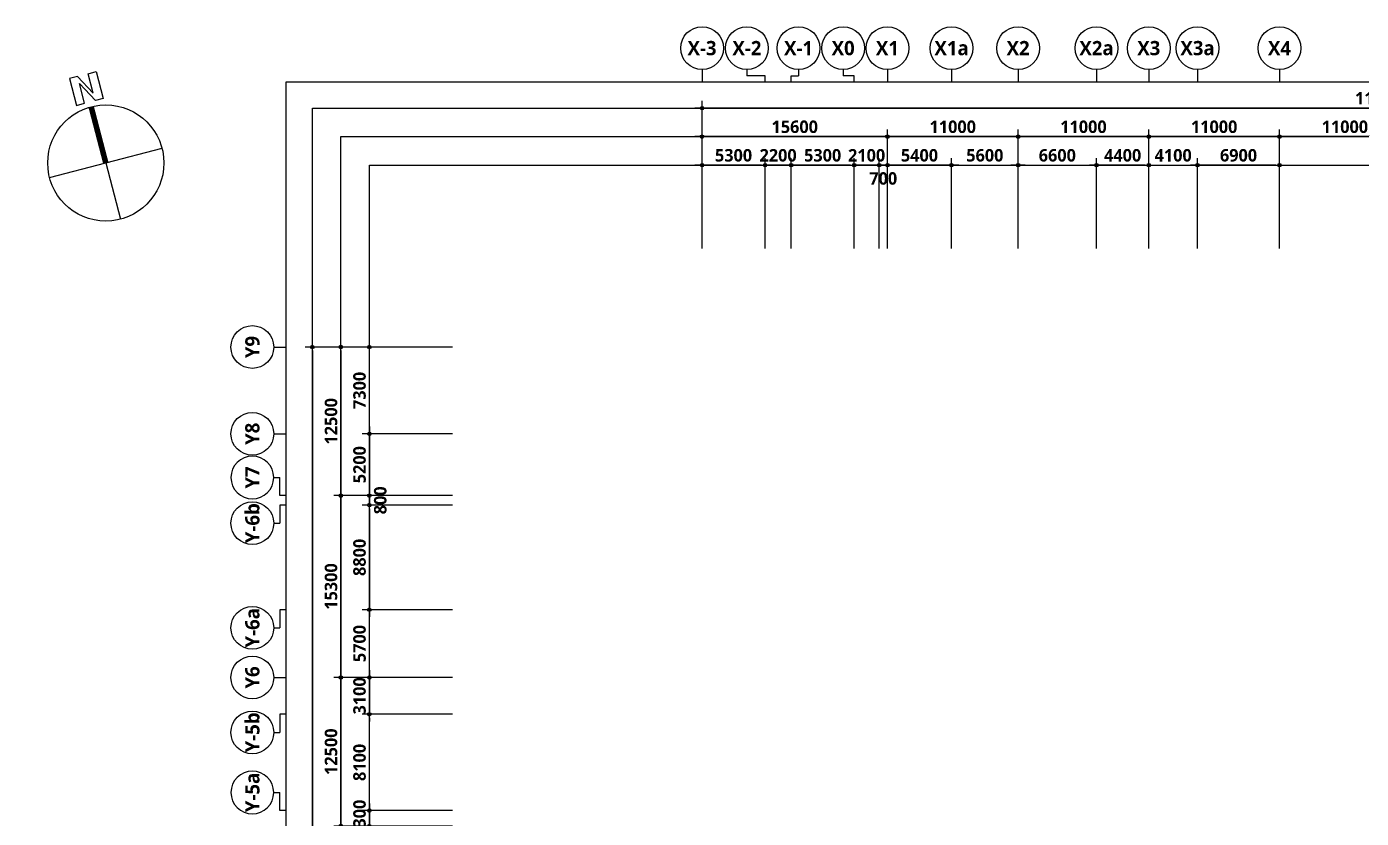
# Model space of a CAD drawing. Header units: millimetres. Extents: x -5354 to 981672, y -957001 to -780013.
# Drawn here: x -5354 to 106971, y -861576 to -794976 of the extents above; entities that cross this region are included whole.
import ezdxf
from ezdxf.enums import TextEntityAlignment as Align

# ---------------------------------------------------------------- set-up
doc = ezdxf.new("R2010")
doc.units = ezdxf.units.MM
doc.header["$LTSCALE"] = 300
doc.header["$MEASUREMENT"] = 0
doc.header["$PDSIZE"] = -10
doc.layers.get('0').update_dxf_attribs({"linetype": 'CONTINUOUS'})
doc.layers.get('Defpoints').update_dxf_attribs({"color": 153, "linetype": 'CONTINUOUS'})
for name, color, linetype in [('A-ANNO-SYMB', 7, 'CONTINUOUS'), ('A-ANNO-TEXT1', 7, 'CONTINUOUS'), ('A-ST-AXIS-BUB', 7, 'CONTINUOUS'), ('A-ST-AXIS-DIM', 7, 'CONTINUOUS'), ('X-SEC-종$0$A-ST-AXIS-BUB', 7, 'CONTINUOUS')]:
    doc.layers.add(name, color=color, linetype=linetype)
doc.layers.add('Defpoint', color=161, linetype='CONTINUOUS', plot=False)
doc.styles.add('SH_대대리576', font='')
doc.styles.get('SH_대대리576').set_extended_font_data('NanumGothic', bold=True)
doc.dimstyles.new('SHP 600', dxfattribs={"dimscale": 300, "dimtxt": 3.5, "dimasz": 1, "dimexe": 2, "dimexo": 2, "dimgap": 1, "dimtad": 1, "dimdec": 0, "dimzin": 0, "dimdsep": 46, "dimtxsty": 'SH_대대리576', "dimblk": 'DIMDOT', "dimcen": 0.09, "dimclrt": 3, "dimadec": 0, "dimazin": 1, "dimtfac": 1, "dimtdec": 0, "dimtix": 1, "dimtmove": 2, "dimatfit": 0, "dimldrblk": 'DIMDOT', "dimfxl": 1, "dimtolj": 1, "dimtzin": 0, "dimarcsym": 0})

# ---------------------------------------------------------------- blocks, each defined once
blk = doc.blocks.new('G$CBA52A250')
at = {"layer": 'A-ST-AXIS-BUB'}
for p, q in [((1177, 0), (1177, 525)), ((1177, 525), (1800, 525)), ((1800, 1050), (1800, 525))]:
    blk.add_line(p, q, dxfattribs=at)
blk.add_circle((1800, 2850), 1800, dxfattribs=at)
blk = doc.blocks.new('DIMDOT')
at = {"color": 0}
blk.add_line((-2, 0), (2, 0), dxfattribs=at)
for radius in [0.5, 0.25]:
    blk.add_circle((0, 0), radius, dxfattribs=at)
blk = doc.blocks.new('*D278')
at = {"layer": 'A-ST-AXIS-DIM', "color": 0, "lineweight": -2, "transparency": 16777216}
for p, q in [((30487, -821926), (18087, -821926)), ((18687, -822226), (18687, -906426)), ((30487, -906726), (18087, -906726))]:
    blk.add_line(p, q, dxfattribs=at)
at = {"layer": 'Defpoints', "color": 0, "transparency": 16777216}
for p in [(31087, -821926), (18687, -906726), (31087, -906726)]:
    blk.add_point(p, dxfattribs=at)
at = {"layer": 'A-ST-AXIS-DIM', "color": 0, "lineweight": -2, "transparency": 16777216, "xscale": 300, "yscale": 300, "zscale": 300}
for p, rotation in [((18687, -821926), 90), ((18687, -906726), 270)]:
    blk.add_blockref('DIMDOT', p, dxfattribs=dict(at, rotation=rotation))
at = {"layer": 'A-ST-AXIS-DIM', "color": 3, "transparency": 16777216, "insert": (17862, -864326), "char_height": 1050, "attachment_point": 5, "rotation": 90, "style": 'SH_대대리576'}
blk.add_mtext('\\A1;84800', dxfattribs=at)
blk = doc.blocks.new('*D273')
at = {"layer": 'A-ST-AXIS-DIM', "color": 0, "lineweight": -2, "transparency": 16777216}
for p, q in [((30487, -849726), (20487, -849726)), ((21087, -850026), (21087, -861926)), ((30487, -862226), (20487, -862226))]:
    blk.add_line(p, q, dxfattribs=at)
at = {"layer": 'Defpoints', "color": 0, "transparency": 16777216}
for p in [(31087, -849726), (21087, -862226), (31087, -862226)]:
    blk.add_point(p, dxfattribs=at)
at = {"layer": 'A-ST-AXIS-DIM', "color": 0, "lineweight": -2, "transparency": 16777216, "xscale": 300, "yscale": 300, "zscale": 300}
for p, rotation in [((21087, -849726), 90), ((21087, -862226), 270)]:
    blk.add_blockref('DIMDOT', p, dxfattribs=dict(at, rotation=rotation))
at = {"layer": 'A-ST-AXIS-DIM', "color": 3, "transparency": 16777216, "insert": (20262, -855976), "char_height": 1050, "attachment_point": 5, "rotation": 90, "style": 'SH_대대리576'}
blk.add_mtext('\\A1;12500', dxfattribs=at)
blk = doc.blocks.new('*D386')
at = {"layer": 'A-ST-AXIS-DIM', "color": 0, "lineweight": -2, "transparency": 16777216}
for p, q in [((30487, -834426), (20487, -834426)), ((21087, -834726), (21087, -849426)), ((30487, -849726), (20487, -849726))]:
    blk.add_line(p, q, dxfattribs=at)
at = {"layer": 'Defpoints', "color": 0, "transparency": 16777216}
for p in [(31087, -834426), (21087, -849726), (31087, -849726)]:
    blk.add_point(p, dxfattribs=at)
at = {"layer": 'A-ST-AXIS-DIM', "color": 0, "lineweight": -2, "transparency": 16777216, "xscale": 300, "yscale": 300, "zscale": 300}
for p, rotation in [((21087, -834426), 90), ((21087, -849726), 270)]:
    blk.add_blockref('DIMDOT', p, dxfattribs=dict(at, rotation=rotation))
at = {"layer": 'A-ST-AXIS-DIM', "color": 3, "transparency": 16777216, "insert": (20262, -842076), "char_height": 1050, "attachment_point": 5, "rotation": 90, "style": 'SH_대대리576'}
blk.add_mtext('\\A1;15300', dxfattribs=at)
blk = doc.blocks.new('*D385')
at = {"layer": 'A-ST-AXIS-DIM', "color": 0, "lineweight": -2, "transparency": 16777216}
for p, q in [((30487, -821926), (20487, -821926)), ((21087, -822226), (21087, -834126)), ((30487, -834426), (20487, -834426))]:
    blk.add_line(p, q, dxfattribs=at)
at = {"layer": 'Defpoints', "color": 0, "transparency": 16777216}
for p in [(31087, -821926), (21087, -834426), (31087, -834426)]:
    blk.add_point(p, dxfattribs=at)
at = {"layer": 'A-ST-AXIS-DIM', "color": 0, "lineweight": -2, "transparency": 16777216, "xscale": 300, "yscale": 300, "zscale": 300}
for p, rotation in [((21087, -821926), 90), ((21087, -834426), 270)]:
    blk.add_blockref('DIMDOT', p, dxfattribs=dict(at, rotation=rotation))
at = {"layer": 'A-ST-AXIS-DIM', "color": 3, "transparency": 16777216, "insert": (20262, -828176), "char_height": 1050, "attachment_point": 5, "rotation": 90, "style": 'SH_대대리576'}
blk.add_mtext('\\A1;12500', dxfattribs=at)
blk = doc.blocks.new('*D384')
at = {"layer": 'A-ST-AXIS-DIM', "color": 0, "lineweight": -2, "transparency": 16777216}
for p, q in [((51487, -813626), (51487, -801226)), ((165787, -801826), (51787, -801826)), ((166087, -813626), (166087, -801226))]:
    blk.add_line(p, q, dxfattribs=at)
at = {"layer": 'Defpoints', "color": 0, "transparency": 16777216}
for p in [(51487, -801826), (51487, -814226), (166087, -814226)]:
    blk.add_point(p, dxfattribs=at)
at = {"layer": 'A-ST-AXIS-DIM', "color": 0, "lineweight": -2, "transparency": 16777216, "xscale": 300, "yscale": 300, "zscale": 300, "rotation": 180}
blk.add_blockref('DIMDOT', (51487, -801826), dxfattribs=at)
at = {"layer": 'A-ST-AXIS-DIM', "color": 0, "lineweight": -2, "transparency": 16777216, "xscale": 300, "yscale": 300, "zscale": 300}
blk.add_blockref('DIMDOT', (166087, -801826), dxfattribs=at)
at = {"layer": 'A-ST-AXIS-DIM', "color": 3, "transparency": 16777216, "insert": (108787, -801001), "char_height": 1050, "attachment_point": 5, "style": 'SH_대대리576'}
blk.add_mtext('\\A1;114600', dxfattribs=at)
blk = doc.blocks.new('*D383')
at = {"layer": 'A-ST-AXIS-DIM', "color": 0, "lineweight": -2, "transparency": 16777216}
for p, q in [((67087, -813626), (67087, -803626)), ((77787, -804226), (67387, -804226)), ((78087, -813626), (78087, -803626))]:
    blk.add_line(p, q, dxfattribs=at)
at = {"layer": 'Defpoints', "color": 0, "transparency": 16777216}
for p in [(67087, -804226), (67087, -814226), (78087, -814226)]:
    blk.add_point(p, dxfattribs=at)
at = {"layer": 'A-ST-AXIS-DIM', "color": 0, "lineweight": -2, "transparency": 16777216, "xscale": 300, "yscale": 300, "zscale": 300, "rotation": 180}
blk.add_blockref('DIMDOT', (67087, -804226), dxfattribs=at)
at = {"layer": 'A-ST-AXIS-DIM', "color": 0, "lineweight": -2, "transparency": 16777216, "xscale": 300, "yscale": 300, "zscale": 300}
blk.add_blockref('DIMDOT', (78087, -804226), dxfattribs=at)
at = {"layer": 'A-ST-AXIS-DIM', "color": 3, "transparency": 16777216, "insert": (72587, -803401), "char_height": 1050, "attachment_point": 5, "style": 'SH_대대리576'}
blk.add_mtext('\\A1;11000', dxfattribs=at)
blk = doc.blocks.new('*D382')
at = {"layer": 'A-ST-AXIS-DIM', "color": 0, "lineweight": -2, "transparency": 16777216}
for p, q in [((78087, -813626), (78087, -803626)), ((88787, -804226), (78387, -804226)), ((89087, -813626), (89087, -803626))]:
    blk.add_line(p, q, dxfattribs=at)
at = {"layer": 'Defpoints', "color": 0, "transparency": 16777216}
for p in [(78087, -804226), (78087, -814226), (89087, -814226)]:
    blk.add_point(p, dxfattribs=at)
at = {"layer": 'A-ST-AXIS-DIM', "color": 0, "lineweight": -2, "transparency": 16777216, "xscale": 300, "yscale": 300, "zscale": 300, "rotation": 180}
blk.add_blockref('DIMDOT', (78087, -804226), dxfattribs=at)
at = {"layer": 'A-ST-AXIS-DIM', "color": 0, "lineweight": -2, "transparency": 16777216, "xscale": 300, "yscale": 300, "zscale": 300}
blk.add_blockref('DIMDOT', (89087, -804226), dxfattribs=at)
at = {"layer": 'A-ST-AXIS-DIM', "color": 3, "transparency": 16777216, "insert": (83587, -803401), "char_height": 1050, "attachment_point": 5, "style": 'SH_대대리576'}
blk.add_mtext('\\A1;11000', dxfattribs=at)
blk = doc.blocks.new('*D381')
at = {"layer": 'A-ST-AXIS-DIM', "color": 0, "lineweight": -2, "transparency": 16777216}
for p, q in [((89087, -813626), (89087, -803626)), ((99787, -804226), (89387, -804226)), ((100087, -813626), (100087, -803626))]:
    blk.add_line(p, q, dxfattribs=at)
at = {"layer": 'Defpoints', "color": 0, "transparency": 16777216}
for p in [(89087, -804226), (89087, -814226), (100087, -814226)]:
    blk.add_point(p, dxfattribs=at)
at = {"layer": 'A-ST-AXIS-DIM', "color": 0, "lineweight": -2, "transparency": 16777216, "xscale": 300, "yscale": 300, "zscale": 300, "rotation": 180}
blk.add_blockref('DIMDOT', (89087, -804226), dxfattribs=at)
at = {"layer": 'A-ST-AXIS-DIM', "color": 0, "lineweight": -2, "transparency": 16777216, "xscale": 300, "yscale": 300, "zscale": 300}
blk.add_blockref('DIMDOT', (100087, -804226), dxfattribs=at)
at = {"layer": 'A-ST-AXIS-DIM', "color": 3, "transparency": 16777216, "insert": (94587, -803401), "char_height": 1050, "attachment_point": 5, "style": 'SH_대대리576'}
blk.add_mtext('\\A1;11000', dxfattribs=at)
blk = doc.blocks.new('*D380')
at = {"layer": 'A-ST-AXIS-DIM', "color": 0, "lineweight": -2, "transparency": 16777216}
for p, q in [((100087, -813626), (100087, -803626)), ((110787, -804226), (100387, -804226)), ((111087, -813626), (111087, -803626))]:
    blk.add_line(p, q, dxfattribs=at)
at = {"layer": 'Defpoints', "color": 0, "transparency": 16777216}
for p in [(100087, -804226), (100087, -814226), (111087, -814226)]:
    blk.add_point(p, dxfattribs=at)
at = {"layer": 'A-ST-AXIS-DIM', "color": 0, "lineweight": -2, "transparency": 16777216, "xscale": 300, "yscale": 300, "zscale": 300, "rotation": 180}
blk.add_blockref('DIMDOT', (100087, -804226), dxfattribs=at)
at = {"layer": 'A-ST-AXIS-DIM', "color": 0, "lineweight": -2, "transparency": 16777216, "xscale": 300, "yscale": 300, "zscale": 300}
blk.add_blockref('DIMDOT', (111087, -804226), dxfattribs=at)
at = {"layer": 'A-ST-AXIS-DIM', "color": 3, "transparency": 16777216, "insert": (105587, -803401), "char_height": 1050, "attachment_point": 5, "style": 'SH_대대리576'}
blk.add_mtext('\\A1;11000', dxfattribs=at)
blk = doc.blocks.new('*D374')
at = {"layer": 'A-ST-AXIS-DIM', "color": 0, "lineweight": -2, "transparency": 16777216}
for p, q in [((51487, -813626), (51487, -803626)), ((66787, -804226), (51787, -804226)), ((67087, -813626), (67087, -803626))]:
    blk.add_line(p, q, dxfattribs=at)
at = {"layer": 'Defpoints', "color": 0, "transparency": 16777216}
for p in [(51487, -804226), (51487, -814226), (67087, -814226)]:
    blk.add_point(p, dxfattribs=at)
at = {"layer": 'A-ST-AXIS-DIM', "color": 0, "lineweight": -2, "transparency": 16777216, "xscale": 300, "yscale": 300, "zscale": 300, "rotation": 180}
blk.add_blockref('DIMDOT', (51487, -804226), dxfattribs=at)
at = {"layer": 'A-ST-AXIS-DIM', "color": 0, "lineweight": -2, "transparency": 16777216, "xscale": 300, "yscale": 300, "zscale": 300}
blk.add_blockref('DIMDOT', (67087, -804226), dxfattribs=at)
at = {"layer": 'A-ST-AXIS-DIM', "color": 3, "transparency": 16777216, "insert": (59287, -803401), "char_height": 1050, "attachment_point": 5, "style": 'SH_대대리576'}
blk.add_mtext('\\A1;15600', dxfattribs=at)
blk = doc.blocks.new('A-ST-AXIS-BUB-1')
at = {"layer": 'A-ST-AXIS-BUB'}
blk.add_line((0, 350), (0, 0), dxfattribs=at)
blk.add_circle((0, 950), 600, dxfattribs=at)
blk = doc.blocks.new('*D245')
at = {"layer": 'A-ST-AXIS-DIM', "color": 0, "lineweight": -2, "transparency": 16777216}
for p, q in [((51487, -813626), (51487, -806026)), ((56787, -813626), (56787, -806026)), ((56487, -806626), (51787, -806626))]:
    blk.add_line(p, q, dxfattribs=at)
at = {"layer": 'Defpoints', "color": 0, "transparency": 16777216}
for p in [(51487, -806626), (51487, -814226), (56787, -814226)]:
    blk.add_point(p, dxfattribs=at)
at = {"layer": 'A-ST-AXIS-DIM', "color": 0, "lineweight": -2, "transparency": 16777216, "xscale": 300, "yscale": 300, "zscale": 300, "rotation": 180}
blk.add_blockref('DIMDOT', (51487, -806626), dxfattribs=at)
at = {"layer": 'A-ST-AXIS-DIM', "color": 0, "lineweight": -2, "transparency": 16777216, "xscale": 300, "yscale": 300, "zscale": 300}
blk.add_blockref('DIMDOT', (56787, -806626), dxfattribs=at)
at = {"layer": 'A-ST-AXIS-DIM', "color": 3, "transparency": 16777216, "insert": (54137, -805801), "char_height": 1050, "attachment_point": 5, "style": 'SH_대대리576'}
blk.add_mtext('\\A1;5300', dxfattribs=at)
blk = doc.blocks.new('*D244')
at = {"layer": 'A-ST-AXIS-DIM', "color": 0, "lineweight": -2, "transparency": 16777216}
for p, q in [((56787, -813626), (56787, -806026)), ((58987, -813626), (58987, -806026)), ((56487, -806626), (56187, -806626)), ((58987, -806626), (56787, -806626)), ((59287, -806626), (59587, -806626))]:
    blk.add_line(p, q, dxfattribs=at)
at = {"layer": 'Defpoints', "color": 0, "transparency": 16777216}
for p in [(56787, -806626), (56787, -814226), (58987, -814226)]:
    blk.add_point(p, dxfattribs=at)
at = {"layer": 'A-ST-AXIS-DIM', "color": 0, "lineweight": -2, "transparency": 16777216, "xscale": 300, "yscale": 300, "zscale": 300}
blk.add_blockref('DIMDOT', (56787, -806626), dxfattribs=at)
at = {"layer": 'A-ST-AXIS-DIM', "color": 0, "lineweight": -2, "transparency": 16777216, "xscale": 300, "yscale": 300, "zscale": 300, "rotation": 180}
blk.add_blockref('DIMDOT', (58987, -806626), dxfattribs=at)
at = {"layer": 'A-ST-AXIS-DIM', "color": 3, "transparency": 16777216, "insert": (57887, -805801), "char_height": 1050, "attachment_point": 5, "style": 'SH_대대리576'}
blk.add_mtext('\\A1;2200', dxfattribs=at)
blk = doc.blocks.new('*D243')
at = {"layer": 'A-ST-AXIS-DIM', "color": 0, "lineweight": -2, "transparency": 16777216}
for p, q in [((64287, -813626), (64287, -806026)), ((66387, -813626), (66387, -806026)), ((63987, -806626), (63687, -806626)), ((66387, -806626), (64287, -806626)), ((66687, -806626), (66987, -806626))]:
    blk.add_line(p, q, dxfattribs=at)
at = {"layer": 'Defpoints', "color": 0, "transparency": 16777216}
for p in [(64287, -806626), (64287, -814226), (66387, -814226)]:
    blk.add_point(p, dxfattribs=at)
at = {"layer": 'A-ST-AXIS-DIM', "color": 0, "lineweight": -2, "transparency": 16777216, "xscale": 300, "yscale": 300, "zscale": 300}
blk.add_blockref('DIMDOT', (64287, -806626), dxfattribs=at)
at = {"layer": 'A-ST-AXIS-DIM', "color": 0, "lineweight": -2, "transparency": 16777216, "xscale": 300, "yscale": 300, "zscale": 300, "rotation": 180}
blk.add_blockref('DIMDOT', (66387, -806626), dxfattribs=at)
at = {"layer": 'A-ST-AXIS-DIM', "color": 3, "transparency": 16777216, "insert": (65337, -805801), "char_height": 1050, "attachment_point": 5, "style": 'SH_대대리576'}
blk.add_mtext('\\A1;2100', dxfattribs=at)
blk = doc.blocks.new('*D242')
at = {"layer": 'A-ST-AXIS-DIM', "color": 0, "lineweight": -2, "transparency": 16777216}
for p, q in [((58987, -813626), (58987, -806026)), ((64287, -813626), (64287, -806026)), ((63987, -806626), (59287, -806626))]:
    blk.add_line(p, q, dxfattribs=at)
at = {"layer": 'Defpoints', "color": 0, "transparency": 16777216}
for p in [(58987, -806626), (58987, -814226), (64287, -814226)]:
    blk.add_point(p, dxfattribs=at)
at = {"layer": 'A-ST-AXIS-DIM', "color": 0, "lineweight": -2, "transparency": 16777216, "xscale": 300, "yscale": 300, "zscale": 300, "rotation": 180}
blk.add_blockref('DIMDOT', (58987, -806626), dxfattribs=at)
at = {"layer": 'A-ST-AXIS-DIM', "color": 0, "lineweight": -2, "transparency": 16777216, "xscale": 300, "yscale": 300, "zscale": 300}
blk.add_blockref('DIMDOT', (64287, -806626), dxfattribs=at)
at = {"layer": 'A-ST-AXIS-DIM', "color": 3, "transparency": 16777216, "insert": (61637, -805801), "char_height": 1050, "attachment_point": 5, "style": 'SH_대대리576'}
blk.add_mtext('\\A1;5300', dxfattribs=at)
blk = doc.blocks.new('A-ST-AXIS-BUB-2')
at = {"layer": 'X-SEC-종$0$A-ST-AXIS-BUB'}
blk.add_line((1800, 1050, -103000), (1800, 525, -103000), dxfattribs=at)
at = {"layer": 'X-SEC-종$0$A-ST-AXIS-BUB', "elevation": -103000}
blk.add_lwpolyline([(3323, 0), (3323, 525), (1800, 525)], dxfattribs=at)
at = {"layer": 'X-SEC-종$0$A-ST-AXIS-BUB'}
blk.add_circle((1800, 2850, -103000), 1800, dxfattribs=at)
blk = doc.blocks.new('G$C1D72D447')
at = {"layer": 'X-SEC-종$0$A-ST-AXIS-BUB'}
blk.add_line((1800, 1050, -103000), (1800, 525, -103000), dxfattribs=at)
at = {"layer": 'X-SEC-종$0$A-ST-AXIS-BUB', "elevation": -103000}
blk.add_lwpolyline([(2723, 0), (2723, 525), (1800, 525)], dxfattribs=at)
at = {"layer": 'X-SEC-종$0$A-ST-AXIS-BUB'}
blk.add_circle((1800, 2850, -103000), 1800, dxfattribs=at)
blk = doc.blocks.new('dr-sy-018-D-M')
at = {"layer": 'A-ANNO-SYMB'}
for p, q in [((-1, 16.4), (-2.5, 16.4)), ((-2.5, 16.4), (-2.5, 11.4)), ((-1, 16.4), (1, 12.8)), ((-1, 15.09), (1.05, 11.4)), ((-1, 11.4), (-1, 15.09)), ((1, 12.8), (1, 16.4)), ((1, 16.4), (2.5, 16.4)), ((2.5, 16.4), (2.5, 11.4)), ((-2.5, 11.4), (-1, 11.4)), ((2.5, 11.4), (1.05, 11.4)), ((-10.5, 0), (10.5, 0)), ((0, 0), (0, -10.5))]:
    blk.add_line(p, q, dxfattribs=at)
at = {"layer": 'A-ANNO-SYMB', "const_width": 1}
blk.add_lwpolyline([(0, 10.5), (0, 0)], dxfattribs=at)
at = {"layer": 'A-ANNO-SYMB'}
blk.add_circle((0, 0), 10.5, dxfattribs=at)
blk = doc.blocks.new('*D296')
at = {"layer": 'A-ST-AXIS-DIM', "color": 0, "lineweight": -2, "transparency": 16777216}
for p, q in [((67087, -813626), (67087, -806026)), ((72487, -813626), (72487, -806026)), ((72187, -806626), (67387, -806626))]:
    blk.add_line(p, q, dxfattribs=at)
at = {"layer": 'Defpoints', "color": 0, "transparency": 16777216}
for p in [(67087, -806626), (67087, -814226), (72487, -814226)]:
    blk.add_point(p, dxfattribs=at)
at = {"layer": 'A-ST-AXIS-DIM', "color": 0, "lineweight": -2, "transparency": 16777216, "xscale": 300, "yscale": 300, "zscale": 300, "rotation": 180}
blk.add_blockref('DIMDOT', (67087, -806626), dxfattribs=at)
at = {"layer": 'A-ST-AXIS-DIM', "color": 0, "lineweight": -2, "transparency": 16777216, "xscale": 300, "yscale": 300, "zscale": 300}
blk.add_blockref('DIMDOT', (72487, -806626), dxfattribs=at)
at = {"layer": 'A-ST-AXIS-DIM', "color": 3, "transparency": 16777216, "insert": (69787, -805801), "char_height": 1050, "attachment_point": 5, "style": 'SH_대대리576'}
blk.add_mtext('\\A1;5400', dxfattribs=at)
blk = doc.blocks.new('*D295')
at = {"layer": 'A-ST-AXIS-DIM', "color": 0, "lineweight": -2, "transparency": 16777216}
for p, q in [((72487, -813626), (72487, -806026)), ((78087, -813626), (78087, -806026)), ((72787, -806626), (77787, -806626))]:
    blk.add_line(p, q, dxfattribs=at)
at = {"layer": 'Defpoints', "color": 0, "transparency": 16777216}
for p in [(78087, -806626), (72487, -814226), (78087, -814226)]:
    blk.add_point(p, dxfattribs=at)
at = {"layer": 'A-ST-AXIS-DIM', "color": 0, "lineweight": -2, "transparency": 16777216, "xscale": 300, "yscale": 300, "zscale": 300, "rotation": 180}
blk.add_blockref('DIMDOT', (72487, -806626), dxfattribs=at)
at = {"layer": 'A-ST-AXIS-DIM', "color": 0, "lineweight": -2, "transparency": 16777216, "xscale": 300, "yscale": 300, "zscale": 300}
blk.add_blockref('DIMDOT', (78087, -806626), dxfattribs=at)
at = {"layer": 'A-ST-AXIS-DIM', "color": 3, "transparency": 16777216, "insert": (75287, -805801), "char_height": 1050, "attachment_point": 5, "style": 'SH_대대리576'}
blk.add_mtext('\\A1;5600', dxfattribs=at)
blk = doc.blocks.new('*D294')
at = {"layer": 'A-ST-AXIS-DIM', "color": 0, "lineweight": -2, "transparency": 16777216}
for p, q in [((78087, -813626), (78087, -806026)), ((84687, -813626), (84687, -806026)), ((78387, -806626), (84387, -806626))]:
    blk.add_line(p, q, dxfattribs=at)
at = {"layer": 'Defpoints', "color": 0, "transparency": 16777216}
for p in [(84687, -806626), (78087, -814226), (84687, -814226)]:
    blk.add_point(p, dxfattribs=at)
at = {"layer": 'A-ST-AXIS-DIM', "color": 0, "lineweight": -2, "transparency": 16777216, "xscale": 300, "yscale": 300, "zscale": 300, "rotation": 180}
blk.add_blockref('DIMDOT', (78087, -806626), dxfattribs=at)
at = {"layer": 'A-ST-AXIS-DIM', "color": 0, "lineweight": -2, "transparency": 16777216, "xscale": 300, "yscale": 300, "zscale": 300}
blk.add_blockref('DIMDOT', (84687, -806626), dxfattribs=at)
at = {"layer": 'A-ST-AXIS-DIM', "color": 3, "transparency": 16777216, "insert": (81387, -805801), "char_height": 1050, "attachment_point": 5, "style": 'SH_대대리576'}
blk.add_mtext('\\A1;6600', dxfattribs=at)
blk = doc.blocks.new('*D293')
at = {"layer": 'A-ST-AXIS-DIM', "color": 0, "lineweight": -2, "transparency": 16777216}
for p, q in [((84687, -813626), (84687, -806026)), ((89087, -813626), (89087, -806026)), ((88787, -806626), (84987, -806626))]:
    blk.add_line(p, q, dxfattribs=at)
at = {"layer": 'Defpoints', "color": 0, "transparency": 16777216}
for p in [(84687, -806626), (84687, -814226), (89087, -814226)]:
    blk.add_point(p, dxfattribs=at)
at = {"layer": 'A-ST-AXIS-DIM', "color": 0, "lineweight": -2, "transparency": 16777216, "xscale": 300, "yscale": 300, "zscale": 300, "rotation": 180}
blk.add_blockref('DIMDOT', (84687, -806626), dxfattribs=at)
at = {"layer": 'A-ST-AXIS-DIM', "color": 0, "lineweight": -2, "transparency": 16777216, "xscale": 300, "yscale": 300, "zscale": 300}
blk.add_blockref('DIMDOT', (89087, -806626), dxfattribs=at)
at = {"layer": 'A-ST-AXIS-DIM', "color": 3, "transparency": 16777216, "insert": (86887, -805801), "char_height": 1050, "attachment_point": 5, "style": 'SH_대대리576'}
blk.add_mtext('\\A1;4400', dxfattribs=at)
blk = doc.blocks.new('*D292')
at = {"layer": 'A-ST-AXIS-DIM', "color": 0, "lineweight": -2, "transparency": 16777216}
for p, q in [((89087, -813626), (89087, -806026)), ((93187, -813626), (93187, -806026)), ((88787, -806626), (88487, -806626)), ((89087, -806626), (93187, -806626)), ((93487, -806626), (93787, -806626))]:
    blk.add_line(p, q, dxfattribs=at)
at = {"layer": 'Defpoints', "color": 0, "transparency": 16777216}
for p in [(93187, -806626), (89087, -814226), (93187, -814226)]:
    blk.add_point(p, dxfattribs=at)
at = {"layer": 'A-ST-AXIS-DIM', "color": 0, "lineweight": -2, "transparency": 16777216, "xscale": 300, "yscale": 300, "zscale": 300}
blk.add_blockref('DIMDOT', (89087, -806626), dxfattribs=at)
at = {"layer": 'A-ST-AXIS-DIM', "color": 0, "lineweight": -2, "transparency": 16777216, "xscale": 300, "yscale": 300, "zscale": 300, "rotation": 180}
blk.add_blockref('DIMDOT', (93187, -806626), dxfattribs=at)
at = {"layer": 'A-ST-AXIS-DIM', "color": 3, "transparency": 16777216, "insert": (91137, -805801), "char_height": 1050, "attachment_point": 5, "style": 'SH_대대리576'}
blk.add_mtext('\\A1;4100', dxfattribs=at)
blk = doc.blocks.new('*D291')
at = {"layer": 'A-ST-AXIS-DIM', "color": 0, "lineweight": -2, "transparency": 16777216}
for p, q in [((93187, -813626), (93187, -806026)), ((100087, -813626), (100087, -806026)), ((99787, -806626), (93487, -806626))]:
    blk.add_line(p, q, dxfattribs=at)
at = {"layer": 'Defpoints', "color": 0, "transparency": 16777216}
for p in [(93187, -806626), (93187, -814226), (100087, -814226)]:
    blk.add_point(p, dxfattribs=at)
at = {"layer": 'A-ST-AXIS-DIM', "color": 0, "lineweight": -2, "transparency": 16777216, "xscale": 300, "yscale": 300, "zscale": 300, "rotation": 180}
blk.add_blockref('DIMDOT', (93187, -806626), dxfattribs=at)
at = {"layer": 'A-ST-AXIS-DIM', "color": 0, "lineweight": -2, "transparency": 16777216, "xscale": 300, "yscale": 300, "zscale": 300}
blk.add_blockref('DIMDOT', (100087, -806626), dxfattribs=at)
at = {"layer": 'A-ST-AXIS-DIM', "color": 3, "transparency": 16777216, "insert": (96637, -805801), "char_height": 1050, "attachment_point": 5, "style": 'SH_대대리576'}
blk.add_mtext('\\A1;6900', dxfattribs=at)
blk = doc.blocks.new('*D325')
at = {"layer": 'A-ST-AXIS-DIM', "color": 0, "lineweight": -2, "transparency": 16777216}
for p, q in [((23487, -860626), (23487, -860326)), ((30487, -860926), (22887, -860926)), ((23487, -860926), (23487, -862226)), ((30487, -862226), (22887, -862226)), ((23487, -862526), (23487, -862826))]:
    blk.add_line(p, q, dxfattribs=at)
at = {"layer": 'Defpoints', "color": 0, "transparency": 16777216}
for p in [(31087, -860926), (23487, -862226), (31087, -862226)]:
    blk.add_point(p, dxfattribs=at)
at = {"layer": 'A-ST-AXIS-DIM', "color": 0, "lineweight": -2, "transparency": 16777216, "xscale": 300, "yscale": 300, "zscale": 300}
for p, rotation in [((23487, -860926), 270), ((23487, -862226), 90)]:
    blk.add_blockref('DIMDOT', p, dxfattribs=dict(at, rotation=rotation))
at = {"layer": 'A-ST-AXIS-DIM', "color": 3, "transparency": 16777216, "insert": (22662, -861576), "char_height": 1050, "attachment_point": 5, "rotation": 90, "style": 'SH_대대리576'}
blk.add_mtext('\\A1;1300', dxfattribs=at)
blk = doc.blocks.new('*D324')
at = {"layer": 'A-ST-AXIS-DIM', "color": 0, "lineweight": -2, "transparency": 16777216}
for p, q in [((30487, -852826), (22887, -852826)), ((23487, -860626), (23487, -853126)), ((30487, -860926), (22887, -860926))]:
    blk.add_line(p, q, dxfattribs=at)
at = {"layer": 'Defpoints', "color": 0, "transparency": 16777216}
for p in [(23487, -852826), (31087, -852826), (31087, -860926)]:
    blk.add_point(p, dxfattribs=at)
at = {"layer": 'A-ST-AXIS-DIM', "color": 0, "lineweight": -2, "transparency": 16777216, "xscale": 300, "yscale": 300, "zscale": 300}
for p, rotation in [((23487, -852826), 90), ((23487, -860926), 270)]:
    blk.add_blockref('DIMDOT', p, dxfattribs=dict(at, rotation=rotation))
at = {"layer": 'A-ST-AXIS-DIM', "color": 3, "transparency": 16777216, "insert": (22662, -856876), "char_height": 1050, "attachment_point": 5, "rotation": 90, "style": 'SH_대대리576'}
blk.add_mtext('\\A1;8100', dxfattribs=at)
blk = doc.blocks.new('*D323')
at = {"layer": 'A-ST-AXIS-DIM', "color": 0, "lineweight": -2, "transparency": 16777216}
for p, q in [((23487, -849426), (23487, -849126)), ((30487, -849726), (22887, -849726)), ((23487, -849726), (23487, -852826)), ((30487, -852826), (22887, -852826)), ((23487, -853126), (23487, -853426))]:
    blk.add_line(p, q, dxfattribs=at)
at = {"layer": 'Defpoints', "color": 0, "transparency": 16777216}
for p in [(31087, -849726), (23487, -852826), (31087, -852826)]:
    blk.add_point(p, dxfattribs=at)
at = {"layer": 'A-ST-AXIS-DIM', "color": 0, "lineweight": -2, "transparency": 16777216, "xscale": 300, "yscale": 300, "zscale": 300}
for p, rotation in [((23487, -849726), 270), ((23487, -852826), 90)]:
    blk.add_blockref('DIMDOT', p, dxfattribs=dict(at, rotation=rotation))
at = {"layer": 'A-ST-AXIS-DIM', "color": 3, "transparency": 16777216, "insert": (22662, -851276), "char_height": 1050, "attachment_point": 5, "rotation": 90, "style": 'SH_대대리576'}
blk.add_mtext('\\A1;3100', dxfattribs=at)
blk = doc.blocks.new('*D322')
at = {"layer": 'A-ST-AXIS-DIM', "color": 0, "lineweight": -2, "transparency": 16777216}
for p, q in [((30487, -844026), (22887, -844026)), ((23487, -849426), (23487, -844326)), ((30487, -849726), (22887, -849726))]:
    blk.add_line(p, q, dxfattribs=at)
at = {"layer": 'Defpoints', "color": 0, "transparency": 16777216}
for p in [(23487, -844026), (31087, -844026), (31087, -849726)]:
    blk.add_point(p, dxfattribs=at)
at = {"layer": 'A-ST-AXIS-DIM', "color": 0, "lineweight": -2, "transparency": 16777216, "xscale": 300, "yscale": 300, "zscale": 300}
for p, rotation in [((23487, -844026), 90), ((23487, -849726), 270)]:
    blk.add_blockref('DIMDOT', p, dxfattribs=dict(at, rotation=rotation))
at = {"layer": 'A-ST-AXIS-DIM', "color": 3, "transparency": 16777216, "insert": (22662, -846876), "char_height": 1050, "attachment_point": 5, "rotation": 90, "style": 'SH_대대리576'}
blk.add_mtext('\\A1;5700', dxfattribs=at)
blk = doc.blocks.new('*D321')
at = {"layer": 'A-ST-AXIS-DIM', "color": 0, "lineweight": -2, "transparency": 16777216}
for p, q in [((30487, -835226), (22887, -835226)), ((23487, -835526), (23487, -843726)), ((30487, -844026), (22887, -844026))]:
    blk.add_line(p, q, dxfattribs=at)
at = {"layer": 'Defpoints', "color": 0, "transparency": 16777216}
for p in [(31087, -835226), (23487, -844026), (31087, -844026)]:
    blk.add_point(p, dxfattribs=at)
at = {"layer": 'A-ST-AXIS-DIM', "color": 0, "lineweight": -2, "transparency": 16777216, "xscale": 300, "yscale": 300, "zscale": 300}
for p, rotation in [((23487, -835226), 90), ((23487, -844026), 270)]:
    blk.add_blockref('DIMDOT', p, dxfattribs=dict(at, rotation=rotation))
at = {"layer": 'A-ST-AXIS-DIM', "color": 3, "transparency": 16777216, "insert": (22662, -839626), "char_height": 1050, "attachment_point": 5, "rotation": 90, "style": 'SH_대대리576'}
blk.add_mtext('\\A1;8800', dxfattribs=at)
blk = doc.blocks.new('*D320')
at = {"layer": 'A-ST-AXIS-DIM', "color": 0, "lineweight": -2, "transparency": 16777216}
for p, q in [((30487, -834426), (22887, -834426)), ((23487, -834126), (23487, -833826)), ((23487, -835226), (23487, -834426)), ((30487, -835226), (22887, -835226)), ((23487, -835526), (23487, -835826))]:
    blk.add_line(p, q, dxfattribs=at)
at = {"layer": 'Defpoints', "color": 0, "transparency": 16777216}
for p in [(23487, -834426), (31087, -834426), (31087, -835226)]:
    blk.add_point(p, dxfattribs=at)
at = {"layer": 'A-ST-AXIS-DIM', "color": 0, "lineweight": -2, "transparency": 16777216, "xscale": 300, "yscale": 300, "zscale": 300}
for p, rotation in [((23487, -834426), 270), ((23487, -835226), 90)]:
    blk.add_blockref('DIMDOT', p, dxfattribs=dict(at, rotation=rotation))
at = {"layer": 'A-ST-AXIS-DIM', "color": 3, "transparency": 16777216, "insert": (24408, -834826), "char_height": 1050, "attachment_point": 5, "rotation": 90, "style": 'SH_대대리576'}
blk.add_mtext('\\A1;800', dxfattribs=at)
blk = doc.blocks.new('*D319')
at = {"layer": 'A-ST-AXIS-DIM', "color": 0, "lineweight": -2, "transparency": 16777216}
for p, q in [((30487, -829226), (22887, -829226)), ((23487, -829526), (23487, -834126)), ((30487, -834426), (22887, -834426))]:
    blk.add_line(p, q, dxfattribs=at)
at = {"layer": 'Defpoints', "color": 0, "transparency": 16777216}
for p in [(31087, -829226), (23487, -834426), (31087, -834426)]:
    blk.add_point(p, dxfattribs=at)
at = {"layer": 'A-ST-AXIS-DIM', "color": 0, "lineweight": -2, "transparency": 16777216, "xscale": 300, "yscale": 300, "zscale": 300}
for p, rotation in [((23487, -829226), 90), ((23487, -834426), 270)]:
    blk.add_blockref('DIMDOT', p, dxfattribs=dict(at, rotation=rotation))
at = {"layer": 'A-ST-AXIS-DIM', "color": 3, "transparency": 16777216, "insert": (22662, -831826), "char_height": 1050, "attachment_point": 5, "rotation": 90, "style": 'SH_대대리576'}
blk.add_mtext('\\A1;5200', dxfattribs=at)
blk = doc.blocks.new('*D318')
at = {"layer": 'A-ST-AXIS-DIM', "color": 0, "lineweight": -2, "transparency": 16777216}
for p, q in [((30487, -821926), (22887, -821926)), ((23487, -828926), (23487, -822226)), ((30487, -829226), (22887, -829226))]:
    blk.add_line(p, q, dxfattribs=at)
at = {"layer": 'Defpoints', "color": 0, "transparency": 16777216}
for p in [(23487, -821926), (31087, -821926), (31087, -829226)]:
    blk.add_point(p, dxfattribs=at)
at = {"layer": 'A-ST-AXIS-DIM', "color": 0, "lineweight": -2, "transparency": 16777216, "xscale": 300, "yscale": 300, "zscale": 300}
for p, rotation in [((23487, -821926), 90), ((23487, -829226), 270)]:
    blk.add_blockref('DIMDOT', p, dxfattribs=dict(at, rotation=rotation))
at = {"layer": 'A-ST-AXIS-DIM', "color": 3, "transparency": 16777216, "insert": (22662, -825576), "char_height": 1050, "attachment_point": 5, "rotation": 90, "style": 'SH_대대리576'}
blk.add_mtext('\\A1;7300', dxfattribs=at)
blk = doc.blocks.new('*D306')
at = {"layer": 'A-ST-AXIS-DIM', "color": 0, "lineweight": -2, "transparency": 16777216}
for p, q in [((66387, -813626), (66387, -806026)), ((67087, -813626), (67087, -806026)), ((66087, -806626), (65787, -806626)), ((66387, -806626), (67087, -806626)), ((67387, -806626), (67687, -806626))]:
    blk.add_line(p, q, dxfattribs=at)
at = {"layer": 'Defpoints', "color": 0, "transparency": 16777216}
for p in [(67087, -806626), (66387, -814226), (67087, -814226)]:
    blk.add_point(p, dxfattribs=at)
at = {"layer": 'A-ST-AXIS-DIM', "color": 0, "lineweight": -2, "transparency": 16777216, "xscale": 300, "yscale": 300, "zscale": 300}
blk.add_blockref('DIMDOT', (66387, -806626), dxfattribs=at)
at = {"layer": 'A-ST-AXIS-DIM', "color": 0, "lineweight": -2, "transparency": 16777216, "xscale": 300, "yscale": 300, "zscale": 300, "rotation": 180}
blk.add_blockref('DIMDOT', (67087, -806626), dxfattribs=at)
at = {"layer": 'A-ST-AXIS-DIM', "color": 3, "transparency": 16777216, "insert": (66737, -807750), "char_height": 1050, "attachment_point": 5, "style": 'SH_대대리576'}
blk.add_mtext('\\A1;700', dxfattribs=at)

msp = doc.modelspace()

# ---------------------------------------------------------------- linework, layer by layer
at = {"layer": 'Defpoint'}
for points in [[(187687.2, -928197.4), (16487.2, -928197.4), (16487.2, -799625.9), (187687.2, -799625.9)], [(185487.2, -925997.4), (18687.2, -925997.4), (18687.2, -801825.9), (185487.2, -801825.9)], [(183087.2, -923597.4), (21087.2, -923597.4), (21087.2, -804225.9), (183087.2, -804225.9)], [(180687.2, -921197.4), (23487.2, -921197.4), (23487.2, -806625.9), (180687.2, -806625.9)]]:
    msp.add_lwpolyline(points, close=True, dxfattribs=at)

# ---------------------------------------------------------------- block references
msp.add_blockref('G$CBA52A250', (57810.1, -799625.9))
at = {"xscale": 465.6960000000489, "yscale": 465.6960000000489, "zscale": 465.6960000000489, "rotation": 14.62512501076412}
msp.add_blockref('dr-sy-018-D-M', (1305.4, -806442.3), dxfattribs=at)
at = {"layer": 'A-ST-AXIS-BUB', "xscale": 3, "yscale": 3, "zscale": 3}
for p in [(51487.2, -799625.9), (67087.2, -799625.9), (72487.2, -799625.9), (78087.2, -799625.9), (84687.2, -799625.9), (89087.2, -799625.9), (93187.2, -799625.9), (100087.2, -799625.9)]:
    msp.add_blockref('A-ST-AXIS-BUB-1', p, dxfattribs=at)
at = {"layer": 'A-ST-AXIS-BUB'}
for name, p in [('A-ST-AXIS-BUB-2', (53464.3, -799625.9)), ('G$C1D72D447', (61564.3, -799625.9))]:
    msp.add_blockref(name, p, dxfattribs=at)
at = {"layer": 'A-ST-AXIS-BUB', "xscale": 3, "yscale": 3, "zscale": 3, "rotation": 90}
for p in [(16487.2, -821925.9), (16487.2, -829225.9), (16487.2, -849725.9)]:
    msp.add_blockref('A-ST-AXIS-BUB-1', p, dxfattribs=at)
at = {"layer": 'A-ST-AXIS-BUB', "xscale": -1, "rotation": 89.99999999999993}
for p in [(16487.2, -831103), (16487.2, -857603)]:
    msp.add_blockref('A-ST-AXIS-BUB-2', p, dxfattribs=at)
at = {"layer": 'A-ST-AXIS-BUB', "rotation": 90}
for p in [(16487.2, -838548.8), (16487.2, -847348.8), (16487.2, -856148.8)]:
    msp.add_blockref('A-ST-AXIS-BUB-2', p, dxfattribs=at)

# ---------------------------------------------------------------- texts
at = {"layer": 'A-ANNO-TEXT1', "style": 'SH_대대리576'}
for s, p in [('X-3', (51487.2, -796775.9)), ('X-2', (55264.3, -796775.9)), ('X-1', (59610.1, -796775.9)), ('X0', (63364.3, -796775.9)), ('X1', (67087.2, -796775.9)), ('X1a', (72487.2, -796775.9)), ('X2', (78087.2, -796775.9)), ('X2a', (84687.2, -796775.9)), ('X3', (89087.2, -796775.9)), ('X3a', (93187.2, -796775.9)), ('X4', (100087.2, -796775.9))]:
    msp.add_text(s, height=1200, dxfattribs=at).set_placement(p, align=Align.MIDDLE_CENTER)
for s, p in [('Y9', (13637.2, -821925.9)), ('Y8', (13637.2, -829225.9)), ('Y7', (13637.2, -832903)), ('Y-6b', (13637.2, -836748.8)), ('Y-6a', (13637.2, -845548.8)), ('Y6', (13637.2, -849725.9)), ('Y-5b', (13637.2, -854348.8)), ('Y-5a', (13637.2, -859403))]:
    msp.add_text(s, height=1200, rotation=90, dxfattribs=at).set_placement(p, align=Align.MIDDLE_CENTER)

# ---------------------------------------------------------------- dimensions: what is measured, and where the dimension line sits
at = {"layer": 'A-ST-AXIS-DIM'}
for base, p1, p2, picture, middle in [((51487.2, -801825.9), (166087.2, -814225.9), (51487.2, -814225.9), '*D384', (108787.2, -801000.9)), ((51487.2, -804225.9), (67087.2, -814225.9), (51487.2, -814225.9), '*D374', (59287.2, -803400.9)), ((67087.2, -804225.9), (78087.2, -814225.9), (67087.2, -814225.9), '*D383', (72587.2, -803400.9)), ((78087.2, -804225.9), (89087.2, -814225.9), (78087.2, -814225.9), '*D382', (83587.2, -803400.9)), ((89087.2, -804225.9), (100087.2, -814225.9), (89087.2, -814225.9), '*D381', (94587.2, -803400.9)), ((100087.2, -804225.9), (111087.2, -814225.9), (100087.2, -814225.9), '*D380', (105587.2, -803400.9)), ((51487.2, -806625.9), (56787.2, -814225.9), (51487.2, -814225.9), '*D245', (54137.2, -805800.9)), ((56787.2, -806625.9), (58987.2, -814225.9), (56787.2, -814225.9), '*D244', (57887.2, -805800.9)), ((58987.2, -806625.9), (64287.2, -814225.9), (58987.2, -814225.9), '*D242', (61637.2, -805800.9)), ((64287.2, -806625.9), (66387.2, -814225.9), (64287.2, -814225.9), '*D243', (65337.2, -805800.9)), ((67087.2, -806625.9), (72487.2, -814225.9), (67087.2, -814225.9), '*D296', (69787.2, -805800.9)), ((84687.2, -806625.9), (89087.2, -814225.9), (84687.2, -814225.9), '*D293', (86887.2, -805800.9)), ((93187.2, -806625.9), (100087.2, -814225.9), (93187.2, -814225.9), '*D291', (96637.2, -805800.9))]:
    dim = msp.add_linear_dim(base=base, p1=p1, p2=p2, dimstyle='SHP 600', dxfattribs=at)
    dim.commit()
    dim.dimension.update_dxf_attribs({"geometry": picture, "text_midpoint": middle})
for base, p1, p2, angle, picture, middle in [((78087.2, -806625.9), (72487.2, -814225.9), (78087.2, -814225.9), 180, '*D295', (75287.2, -805800.9)), ((84687.2, -806625.9), (78087.2, -814225.9), (84687.2, -814225.9), 180, '*D294', (81387.2, -805800.9)), ((93187.2, -806625.9), (89087.2, -814225.9), (93187.2, -814225.9), 180, '*D292', (91137.2, -805800.9)), ((18687.2, -906725.9), (31087.2, -821925.9), (31087.2, -906725.9), 90, '*D278', (17862.2, -864325.9)), ((21087.2, -834425.9), (31087.2, -821925.9), (31087.2, -834425.9), 90, '*D385', (20262.2, -828175.9)), ((23487.2, -821925.9), (31087.2, -829225.9), (31087.2, -821925.9), 270, '*D318', (22662.2, -825575.9)), ((23487.2, -834425.9), (31087.2, -829225.9), (31087.2, -834425.9), 90, '*D319', (22662.2, -831825.9)), ((21087.2, -849725.9), (31087.2, -834425.9), (31087.2, -849725.9), 90, '*D386', (20262.2, -842075.9)), ((23487.2, -844025.9), (31087.2, -835225.9), (31087.2, -844025.9), 90, '*D321', (22662.2, -839625.9)), ((23487.2, -844025.9), (31087.2, -849725.9), (31087.2, -844025.9), 270, '*D322', (22662.2, -846875.9)), ((21087.2, -862225.9), (31087.2, -849725.9), (31087.2, -862225.9), 90, '*D273', (20262.2, -855975.9)), ((23487.2, -852825.9), (31087.2, -849725.9), (31087.2, -852825.9), 90, '*D323', (22662.2, -851275.9)), ((23487.2, -852825.9), (31087.2, -860925.9), (31087.2, -852825.9), 270, '*D324', (22662.2, -856875.9)), ((23487.2, -862225.9), (31087.2, -860925.9), (31087.2, -862225.9), 90, '*D325', (22662.2, -861575.9))]:
    dim = msp.add_linear_dim(base=base, p1=p1, p2=p2, angle=angle, dimstyle='SHP 600', dxfattribs=at)
    dim.commit()
    dim.dimension.update_dxf_attribs({"geometry": picture, "text_midpoint": middle})
for base, p1, p2, angle, picture, middle in [((67087.2, -806625.9), (66387.2, -814225.9), (67087.2, -814225.9), 180, '*D306', (66737.2, -807750.2)), ((23487.2, -834425.9), (31087.2, -835225.9), (31087.2, -834425.9), 270, '*D320', (24407.7, -834825.9))]:
    dim = msp.add_linear_dim(base=base, p1=p1, p2=p2, angle=angle, dimstyle='SHP 600', dxfattribs=at)
    dim.commit()
    dim.dimension.update_dxf_attribs({"geometry": picture, "text_midpoint": middle, "dimtype": 160})

doc.saveas('drawing.dxf')
